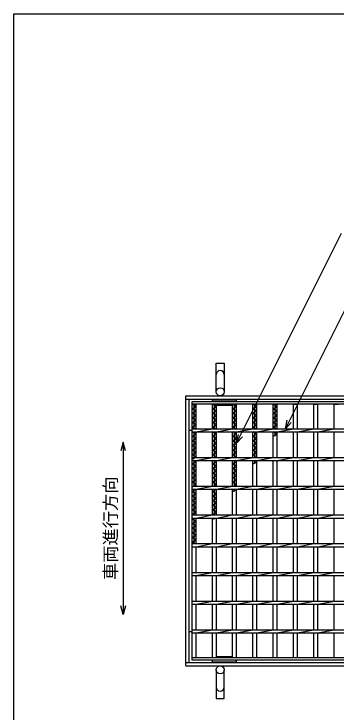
# Model space of a CAD drawing. Units: millimetres, scale not verified. Extents: x -1820 to 1731, y -1282 to 1054.
# Drawn here: x -1729 to -1168, y -161 to 1054 of the extents above; entities that cross this region are included whole.
import ezdxf
from ezdxf.enums import TextEntityAlignment as Align

# ---------------------------------------------------------------- set-up
doc = ezdxf.new("R2010")
doc.units = ezdxf.units.MM
doc.header["$LTSCALE"] = 10
for name, color, linetype, lineweight in [('0_2', 150, 'Continuous', 25), ('16', 3, 'Continuous', 25), ('19', 6, 'Continuous', 25), ('22', 4, 'Continuous', 25)]:
    doc.layers.add(name, color=color, linetype=linetype, lineweight=lineweight)
doc.styles.add('ベクトル', font='')
doc.styles.get('ベクトル').set_extended_font_data('ベクトル')

msp = doc.modelspace()

# ---------------------------------------------------------------- linework, layer by layer
at = {"layer": '0_2'}
for p, q in [((-1729, -1146.5), (-1729, 1053.5)), ((-1729, 1053.5), (1731, 1053.5))]:
    msp.add_line(p, q, dxfattribs=at)
at = {"layer": '16'}
for p, q in [((-1419, 379), (-424, 379)), ((-1419, 374.5), (-1419, 379)), ((-1383.7, 379), (-1383.7, 382)), ((-1383.7, 382), (-1341.4, 382)), ((-1341.4, 379), (-1341.4, 382)), ((-424, 374.5), (-1419, 374.5)), ((-1419, -66.5), (-1419, 374.5)), ((-1419, 374.5), (-1412, 374.5)), ((-1412, 370.5), (-1419, 374.5)), ((-1419, 366.5), (-1412, 370.5)), ((-1412, 362.5), (-1419, 366.5)), ((-1415.5, 331.75), (-1415.5, 374.5)), ((-1412, 331.75), (-1412, 374.5)), ((-1383.7, 331.75), (-1383.7, 374.5)), ((-1383.7, 374.5), (-1376.7, 374.5)), ((-1376.7, 370.5), (-1383.7, 374.5)), ((-1383.7, 366.5), (-1376.7, 370.5)), ((-1376.7, 362.5), (-1383.7, 366.5)), ((-1380.2, 331.75), (-1380.2, 374.5)), ((-1376.7, 331.75), (-1376.7, 374.5)), ((-1375.7, 372.5), (-1375.7, 374.5)), ((-1375.7, 372.5), (-1349.4, 372.5)), ((-1349.4, 372.5), (-1349.4, 374.5)), ((-1348.4, 331.75), (-1348.4, 374.5)), ((-1348.4, 374.5), (-1341.4, 374.5)), ((-1341.4, 370.5), (-1348.4, 374.5)), ((-1348.4, 366.5), (-1341.4, 370.5)), ((-1341.4, 362.5), (-1348.4, 366.5)), ((-1344.9, 331.75), (-1344.9, 374.5)), ((-1341.4, 331.75), (-1341.4, 374.5)), ((-1313.1, 331.75), (-1313.1, 374.5)), ((-1313.1, 374.5), (-1306.1, 374.5)), ((-1306.1, 370.5), (-1313.1, 374.5)), ((-1313.1, 366.5), (-1306.1, 370.5)), ((-1306.1, 362.5), (-1313.1, 366.5)), ((-1309.6, 331.75), (-1309.6, 374.5)), ((-1306.1, 331.75), (-1306.1, 374.5)), ((-1277.8, 331.75), (-1277.8, 374.5)), ((-1277.8, 374.5), (-1270.8, 374.5)), ((-1270.8, 370.5), (-1277.8, 374.5)), ((-1277.8, 366.5), (-1270.8, 370.5)), ((-1270.8, 362.5), (-1277.8, 366.5)), ((-1274.3, 331.75), (-1274.3, 374.5)), ((-1270.8, 331.75), (-1270.8, 374.5)), ((-1242.5, 331.75), (-1242.5, 374.5)), ((-1242.5, 374.5), (-1235.5, 374.5)), ((-1235.5, 331.75), (-1235.5, 374.5)), ((-1207.2, 331.75), (-1207.2, 374.5)), ((-1207.2, 374.5), (-1200.2, 374.5)), ((-1200.2, 331.75), (-1200.2, 374.5)), ((-1171.9, 331.75), (-1171.9, 374.5)), ((-1171.9, 374.5), (-1164.9, 374.5)), ((-1419, 358.5), (-1412, 362.5)), ((-1412, 354.5), (-1419, 358.5)), ((-1419, 350.5), (-1412, 354.5)), ((-1383.7, 358.5), (-1376.7, 362.5)), ((-1376.7, 354.5), (-1383.7, 358.5)), ((-1383.7, 350.5), (-1376.7, 354.5)), ((-1348.4, 358.5), (-1341.4, 362.5)), ((-1341.4, 354.5), (-1348.4, 358.5)), ((-1348.4, 350.5), (-1341.4, 354.5)), ((-1313.1, 358.5), (-1306.1, 362.5)), ((-1306.1, 354.5), (-1313.1, 358.5)), ((-1313.1, 350.5), (-1306.1, 354.5)), ((-1277.8, 358.5), (-1270.8, 362.5)), ((-1270.8, 354.5), (-1277.8, 358.5)), ((-1277.8, 350.5), (-1270.8, 354.5)), ((-1412, 346.5), (-1419, 350.5)), ((-1419, 342.5), (-1412, 346.5)), ((-1412, 338.5), (-1419, 342.5)), ((-1376.7, 346.5), (-1383.7, 350.5)), ((-1383.7, 342.5), (-1376.7, 346.5)), ((-1376.7, 338.5), (-1383.7, 342.5)), ((-1341.4, 346.5), (-1348.4, 350.5)), ((-1348.4, 342.5), (-1341.4, 346.5)), ((-1341.4, 338.5), (-1348.4, 342.5)), ((-1306.1, 346.5), (-1313.1, 350.5)), ((-1313.1, 342.5), (-1306.1, 346.5)), ((-1306.1, 338.5), (-1313.1, 342.5)), ((-1270.8, 346.5), (-1277.8, 350.5)), ((-1277.8, 342.5), (-1270.8, 346.5)), ((-1270.8, 338.5), (-1277.8, 342.5)), ((-1419, 334.5), (-1412, 338.5)), ((-1414.19, 331.75), (-1419, 334.5)), ((-1419, 331.75), (-424, 331.75)), ((-1419, 326.25), (-1419, 331.75)), ((-1412, 326.25), (-1383.7, 331.75)), ((-1383.7, 334.5), (-1376.7, 338.5)), ((-1378.89, 331.75), (-1383.7, 334.5)), ((-1376.7, 326.25), (-1348.4, 331.75)), ((-1348.4, 334.5), (-1341.4, 338.5)), ((-1343.59, 331.75), (-1348.4, 334.5)), ((-1341.4, 326.25), (-1313.1, 331.75)), ((-1313.1, 334.5), (-1306.1, 338.5)), ((-1308.29, 331.75), (-1313.1, 334.5)), ((-1306.1, 326.25), (-1277.8, 331.75)), ((-1277.8, 334.5), (-1270.8, 338.5)), ((-1272.99, 331.75), (-1277.8, 334.5)), ((-1270.8, 326.25), (-1242.5, 331.75)), ((-1235.5, 326.25), (-1207.2, 331.75)), ((-1200.2, 326.25), (-1171.9, 331.75)), ((-1419, 326.25), (-424, 326.25)), ((-1419, 318.5), (-1412, 322.5)), ((-1412, 314.5), (-1419, 318.5)), ((-1412, 322.5), (-1418.56, 326.25)), ((-1415.5, 281.75), (-1415.5, 326.25)), ((-1412, 281.75), (-1412, 326.25)), ((-1383.7, 281.75), (-1383.7, 326.25)), ((-1383.7, 318.5), (-1376.7, 322.5)), ((-1376.7, 314.5), (-1383.7, 318.5)), ((-1376.7, 322.5), (-1383.26, 326.25)), ((-1380.2, 281.75), (-1380.2, 326.25)), ((-1376.7, 281.75), (-1376.7, 326.25)), ((-1348.4, 281.75), (-1348.4, 326.25)), ((-1348.4, 318.5), (-1341.4, 322.5)), ((-1341.4, 314.5), (-1348.4, 318.5)), ((-1341.4, 322.5), (-1347.96, 326.25)), ((-1344.9, 281.75), (-1344.9, 326.25)), ((-1341.4, 281.75), (-1341.4, 326.25)), ((-1313.1, 281.75), (-1313.1, 326.25)), ((-1313.1, 318.5), (-1306.1, 322.5)), ((-1306.1, 314.5), (-1313.1, 318.5)), ((-1306.1, 322.5), (-1312.66, 326.25)), ((-1309.6, 281.75), (-1309.6, 326.25)), ((-1306.1, 281.75), (-1306.1, 326.25)), ((-1277.8, 281.75), (-1277.8, 326.25)), ((-1277.8, 318.5), (-1270.8, 322.5)), ((-1270.8, 322.5), (-1277.36, 326.25)), ((-1274.3, 318.5), (-1274.3, 326.25)), ((-1270.8, 281.75), (-1270.8, 326.25)), ((-1242.5, 281.75), (-1242.5, 326.25)), ((-1235.5, 281.75), (-1235.5, 326.25)), ((-1207.2, 281.75), (-1207.2, 326.25)), ((-1200.2, 281.75), (-1200.2, 326.25)), ((-1171.9, 281.75), (-1171.9, 326.25)), ((-1419, 310.5), (-1412, 314.5)), ((-1412, 306.5), (-1419, 310.5)), ((-1419, 302.5), (-1412, 306.5)), ((-1383.7, 310.5), (-1376.7, 314.5)), ((-1376.7, 306.5), (-1383.7, 310.5)), ((-1383.7, 302.5), (-1376.7, 306.5)), ((-1348.4, 310.5), (-1341.4, 314.5)), ((-1341.4, 306.5), (-1348.4, 310.5)), ((-1348.4, 302.5), (-1341.4, 306.5)), ((-1313.1, 310.5), (-1306.1, 314.5)), ((-1306.1, 306.5), (-1313.1, 310.5)), ((-1313.1, 302.5), (-1306.1, 306.5)), ((-1412, 298.5), (-1419, 302.5)), ((-1419, 294.5), (-1412, 298.5)), ((-1412, 290.5), (-1419, 294.5)), ((-1376.7, 298.5), (-1383.7, 302.5)), ((-1383.7, 294.5), (-1376.7, 298.5)), ((-1376.7, 290.5), (-1383.7, 294.5)), ((-1341.4, 298.5), (-1348.4, 302.5)), ((-1348.4, 294.5), (-1341.4, 298.5)), ((-1341.4, 290.5), (-1348.4, 294.5)), ((-1306.1, 298.5), (-1313.1, 302.5)), ((-1313.1, 294.5), (-1306.1, 298.5)), ((-1306.1, 290.5), (-1313.1, 294.5)), ((-1419, 286.5), (-1412, 290.5)), ((-1412, 282.5), (-1419, 286.5)), ((-1419, 278.5), (-1412, 282.5)), ((-1419, 281.75), (-424, 281.75)), ((-1419, 276.25), (-1419, 281.75)), ((-1412, 276.25), (-1383.7, 281.75)), ((-1383.7, 286.5), (-1376.7, 290.5)), ((-1376.7, 282.5), (-1383.7, 286.5)), ((-1378.01, 281.75), (-1376.7, 282.5)), ((-1376.7, 276.25), (-1348.4, 281.75)), ((-1348.4, 286.5), (-1341.4, 290.5)), ((-1341.4, 282.5), (-1348.4, 286.5)), ((-1342.71, 281.75), (-1341.4, 282.5)), ((-1341.4, 276.25), (-1313.1, 281.75)), ((-1313.1, 286.5), (-1306.1, 290.5)), ((-1306.1, 282.5), (-1313.1, 286.5)), ((-1307.41, 281.75), (-1306.1, 282.5)), ((-1306.1, 276.25), (-1277.8, 281.75)), ((-1270.8, 276.25), (-1242.5, 281.75)), ((-1235.5, 276.25), (-1207.2, 281.75)), ((-1200.2, 276.25), (-1171.9, 281.75)), ((-1419, 276.25), (-424, 276.25)), ((-1419, 270.5), (-1412, 274.5)), ((-1412, 266.5), (-1419, 270.5)), ((-1415.5, 231.75), (-1415.5, 276.25)), ((-1412, 274.5), (-1415.06, 276.25)), ((-1412, 231.75), (-1412, 276.25)), ((-1383.7, 231.75), (-1383.7, 276.25)), ((-1383.7, 270.5), (-1376.7, 274.5)), ((-1376.7, 266.5), (-1383.7, 270.5)), ((-1380.2, 231.75), (-1380.2, 276.25)), ((-1376.7, 274.5), (-1379.76, 276.25)), ((-1376.7, 231.75), (-1376.7, 276.25)), ((-1348.4, 231.75), (-1348.4, 276.25)), ((-1348.4, 270.5), (-1341.4, 274.5)), ((-1341.4, 266.5), (-1348.4, 270.5)), ((-1344.9, 231.75), (-1344.9, 276.25)), ((-1341.4, 274.5), (-1344.46, 276.25)), ((-1341.4, 231.75), (-1341.4, 276.25)), ((-1313.1, 231.75), (-1313.1, 276.25)), ((-1313.1, 270.5), (-1306.1, 274.5)), ((-1309.6, 270.5), (-1309.6, 276.25)), ((-1306.1, 274.5), (-1309.16, 276.25)), ((-1306.1, 231.75), (-1306.1, 276.25)), ((-1277.8, 231.75), (-1277.8, 276.25)), ((-1270.8, 231.75), (-1270.8, 276.25)), ((-1242.5, 231.75), (-1242.5, 276.25)), ((-1235.5, 231.75), (-1235.5, 276.25)), ((-1207.2, 231.75), (-1207.2, 276.25)), ((-1200.2, 231.75), (-1200.2, 276.25)), ((-1171.9, 231.75), (-1171.9, 276.25)), ((-1419, 262.5), (-1412, 266.5)), ((-1412, 258.5), (-1419, 262.5)), ((-1419, 254.5), (-1412, 258.5)), ((-1383.7, 262.5), (-1376.7, 266.5)), ((-1376.7, 258.5), (-1383.7, 262.5)), ((-1383.7, 254.5), (-1376.7, 258.5)), ((-1348.4, 262.5), (-1341.4, 266.5)), ((-1341.4, 258.5), (-1348.4, 262.5)), ((-1348.4, 254.5), (-1341.4, 258.5)), ((-1412, 250.5), (-1419, 254.5)), ((-1419, 246.5), (-1412, 250.5)), ((-1412, 242.5), (-1419, 246.5)), ((-1376.7, 250.5), (-1383.7, 254.5)), ((-1383.7, 246.5), (-1376.7, 250.5)), ((-1376.7, 242.5), (-1383.7, 246.5)), ((-1341.4, 250.5), (-1348.4, 254.5)), ((-1348.4, 246.5), (-1341.4, 250.5)), ((-1341.4, 242.5), (-1348.4, 246.5)), ((-1419, 238.5), (-1412, 242.5)), ((-1412, 234.5), (-1419, 238.5)), ((-1419, 230.5), (-1412, 234.5)), ((-1419, 231.75), (-424, 231.75)), ((-1419, 226.25), (-1419, 231.75)), ((-1412, 226.25), (-1383.7, 231.75)), ((-1383.7, 238.5), (-1376.7, 242.5)), ((-1376.7, 234.5), (-1383.7, 238.5)), ((-1381.51, 231.75), (-1376.7, 234.5)), ((-1376.7, 226.25), (-1348.4, 231.75)), ((-1348.4, 238.5), (-1341.4, 242.5)), ((-1341.4, 234.5), (-1348.4, 238.5)), ((-1346.21, 231.75), (-1341.4, 234.5)), ((-1341.4, 226.25), (-1313.1, 231.75)), ((-1306.1, 226.25), (-1277.8, 231.75)), ((-1270.8, 226.25), (-1242.5, 231.75)), ((-1235.5, 226.25), (-1207.2, 231.75)), ((-1200.2, 226.25), (-1171.9, 231.75)), ((-1419, 226.25), (-424, 226.25)), ((-1419, 222.5), (-1412.44, 226.25)), ((-1412, 218.5), (-1419, 222.5)), ((-1415.5, 181.75), (-1415.5, 226.25)), ((-1412, 181.75), (-1412, 226.25)), ((-1383.7, 181.75), (-1383.7, 226.25)), ((-1383.7, 222.5), (-1377.14, 226.25)), ((-1376.7, 218.5), (-1383.7, 222.5)), ((-1380.2, 181.75), (-1380.2, 226.25)), ((-1376.7, 181.75), (-1376.7, 226.25)), ((-1348.4, 181.75), (-1348.4, 226.25)), ((-1348.4, 222.5), (-1341.84, 226.25)), ((-1344.9, 222.5), (-1344.9, 226.25)), ((-1341.4, 181.75), (-1341.4, 226.25)), ((-1313.1, 181.75), (-1313.1, 226.25)), ((-1306.1, 181.75), (-1306.1, 226.25)), ((-1277.8, 181.75), (-1277.8, 226.25)), ((-1270.8, 181.75), (-1270.8, 226.25)), ((-1242.5, 181.75), (-1242.5, 226.25)), ((-1235.5, 181.75), (-1235.5, 226.25)), ((-1207.2, 181.75), (-1207.2, 226.25)), ((-1200.2, 181.75), (-1200.2, 226.25)), ((-1171.9, 181.75), (-1171.9, 226.25)), ((-1419, 214.5), (-1412, 218.5)), ((-1412, 210.5), (-1419, 214.5)), ((-1419, 206.5), (-1412, 210.5)), ((-1383.7, 214.5), (-1376.7, 218.5)), ((-1376.7, 210.5), (-1383.7, 214.5)), ((-1383.7, 206.5), (-1376.7, 210.5)), ((-1412, 202.5), (-1419, 206.5)), ((-1419, 198.5), (-1412, 202.5)), ((-1412, 194.5), (-1419, 198.5)), ((-1419, 190.5), (-1412, 194.5)), ((-1376.7, 202.5), (-1383.7, 206.5)), ((-1383.7, 198.5), (-1376.7, 202.5)), ((-1376.7, 194.5), (-1383.7, 198.5)), ((-1383.7, 190.5), (-1376.7, 194.5)), ((-1412, 186.5), (-1419, 190.5)), ((-1419, 182.5), (-1412, 186.5)), ((-1417.69, 181.75), (-1419, 182.5)), ((-1376.7, 186.5), (-1383.7, 190.5)), ((-1383.7, 182.5), (-1376.7, 186.5)), ((-1382.39, 181.75), (-1383.7, 182.5)), ((-1419, 181.75), (-424, 181.75)), ((-1419, 176.25), (-1419, 181.75)), ((-1419, 176.25), (-424, 176.25)), ((-1419, 174.5), (-1415.94, 176.25)), ((-1412, 170.5), (-1419, 174.5)), ((-1419, 166.5), (-1412, 170.5)), ((-1415.5, 131.75), (-1415.5, 176.25)), ((-1412, 176.25), (-1383.7, 181.75)), ((-1412, 131.75), (-1412, 176.25)), ((-1383.7, 131.75), (-1383.7, 176.25)), ((-1383.7, 174.5), (-1380.64, 176.25)), ((-1380.2, 174.5), (-1380.2, 176.25)), ((-1376.7, 176.25), (-1348.4, 181.75)), ((-1376.7, 131.75), (-1376.7, 176.25)), ((-1348.4, 131.75), (-1348.4, 176.25)), ((-1341.4, 176.25), (-1313.1, 181.75)), ((-1341.4, 131.75), (-1341.4, 176.25)), ((-1313.1, 131.75), (-1313.1, 176.25)), ((-1306.1, 176.25), (-1277.8, 181.75)), ((-1306.1, 131.75), (-1306.1, 176.25)), ((-1277.8, 131.75), (-1277.8, 176.25)), ((-1270.8, 176.25), (-1242.5, 181.75)), ((-1270.8, 131.75), (-1270.8, 176.25)), ((-1242.5, 131.75), (-1242.5, 176.25)), ((-1235.5, 176.25), (-1207.2, 181.75)), ((-1235.5, 131.75), (-1235.5, 176.25)), ((-1207.2, 131.75), (-1207.2, 176.25)), ((-1200.2, 176.25), (-1171.9, 181.75)), ((-1200.2, 131.75), (-1200.2, 176.25)), ((-1171.9, 131.75), (-1171.9, 176.25)), ((-1412, 162.5), (-1419, 166.5)), ((-1419, 158.5), (-1412, 162.5)), ((-1412, 154.5), (-1419, 158.5)), ((-1419, 150.5), (-1412, 154.5)), ((-1412, 146.5), (-1419, 150.5)), ((-1419, 142.5), (-1412, 146.5)), ((-1412, 138.5), (-1419, 142.5)), ((-1419, 134.5), (-1412, 138.5)), ((-1414.19, 131.75), (-1419, 134.5)), ((-1419, 131.75), (-424, 131.75)), ((-1419, 126.25), (-1419, 131.75)), ((-1419, 126.25), (-424, 126.25)), ((-1412, 126.25), (-1383.7, 131.75)), ((-1412, 81.75), (-1412, 126.25)), ((-1383.7, 81.75), (-1383.7, 126.25)), ((-1376.7, 126.25), (-1348.4, 131.75)), ((-1376.7, 81.75), (-1376.7, 126.25)), ((-1348.4, 81.75), (-1348.4, 126.25)), ((-1341.4, 126.25), (-1313.1, 131.75)), ((-1341.4, 81.75), (-1341.4, 126.25)), ((-1313.1, 81.75), (-1313.1, 126.25)), ((-1306.1, 126.25), (-1277.8, 131.75)), ((-1306.1, 81.75), (-1306.1, 126.25)), ((-1277.8, 81.75), (-1277.8, 126.25)), ((-1270.8, 126.25), (-1242.5, 131.75)), ((-1270.8, 81.75), (-1270.8, 126.25)), ((-1242.5, 81.75), (-1242.5, 126.25)), ((-1235.5, 126.25), (-1207.2, 131.75)), ((-1235.5, 81.75), (-1235.5, 126.25)), ((-1207.2, 81.75), (-1207.2, 126.25)), ((-1200.2, 126.25), (-1171.9, 131.75)), ((-1200.2, 81.75), (-1200.2, 126.25)), ((-1171.9, 81.75), (-1171.9, 126.25)), ((-1419, 81.75), (-424, 81.75)), ((-1419, 76.25), (-1419, 81.75)), ((-1419, 76.25), (-424, 76.25)), ((-1412, 76.25), (-1383.7, 81.75)), ((-1412, 31.75), (-1412, 76.25)), ((-1383.7, 31.75), (-1383.7, 76.25)), ((-1376.7, 76.25), (-1348.4, 81.75)), ((-1376.7, 31.75), (-1376.7, 76.25)), ((-1348.4, 31.75), (-1348.4, 76.25)), ((-1341.4, 76.25), (-1313.1, 81.75)), ((-1341.4, 31.75), (-1341.4, 76.25)), ((-1313.1, 31.75), (-1313.1, 76.25)), ((-1306.1, 76.25), (-1277.8, 81.75)), ((-1306.1, 31.75), (-1306.1, 76.25)), ((-1277.8, 31.75), (-1277.8, 76.25)), ((-1270.8, 76.25), (-1242.5, 81.75)), ((-1270.8, 31.75), (-1270.8, 76.25)), ((-1242.5, 31.75), (-1242.5, 76.25)), ((-1235.5, 76.25), (-1207.2, 81.75)), ((-1235.5, 31.75), (-1235.5, 76.25)), ((-1207.2, 31.75), (-1207.2, 76.25)), ((-1200.2, 76.25), (-1171.9, 81.75)), ((-1200.2, 31.75), (-1200.2, 76.25)), ((-1171.9, 31.75), (-1171.9, 76.25)), ((-1419, 31.75), (-424, 31.75)), ((-1419, 26.25), (-1419, 31.75)), ((-1419, 26.25), (-424, 26.25)), ((-1412, 26.25), (-1383.7, 31.75)), ((-1412, -18.25), (-1412, 26.25)), ((-1383.7, -18.25), (-1383.7, 26.25)), ((-1376.7, 26.25), (-1348.4, 31.75)), ((-1376.7, -18.25), (-1376.7, 26.25)), ((-1348.4, -18.25), (-1348.4, 26.25)), ((-1341.4, 26.25), (-1313.1, 31.75)), ((-1341.4, -18.25), (-1341.4, 26.25)), ((-1313.1, -18.25), (-1313.1, 26.25)), ((-1306.1, 26.25), (-1277.8, 31.75)), ((-1306.1, -18.25), (-1306.1, 26.25)), ((-1277.8, -18.25), (-1277.8, 26.25)), ((-1270.8, 26.25), (-1242.5, 31.75)), ((-1270.8, -18.25), (-1270.8, 26.25)), ((-1242.5, -18.25), (-1242.5, 26.25)), ((-1235.5, 26.25), (-1207.2, 31.75)), ((-1235.5, -18.25), (-1235.5, 26.25)), ((-1207.2, -18.25), (-1207.2, 26.25)), ((-1200.2, 26.25), (-1171.9, 31.75)), ((-1200.2, -18.25), (-1200.2, 26.25)), ((-1171.9, -18.25), (-1171.9, 26.25)), ((-1419, -18.25), (-424, -18.25)), ((-1419, -23.75), (-1419, -18.25)), ((-1419, -23.75), (-424, -23.75)), ((-1412, -23.75), (-1383.7, -18.25)), ((-1412, -66.5), (-1412, -23.75)), ((-1383.7, -66.5), (-1383.7, -23.75)), ((-1376.7, -23.75), (-1348.4, -18.25)), ((-1376.7, -66.5), (-1376.7, -23.75)), ((-1348.4, -66.5), (-1348.4, -23.75)), ((-1341.4, -23.75), (-1313.1, -18.25)), ((-1341.4, -66.5), (-1341.4, -23.75)), ((-1313.1, -66.5), (-1313.1, -23.75)), ((-1306.1, -23.75), (-1277.8, -18.25)), ((-1306.1, -66.5), (-1306.1, -23.75)), ((-1277.8, -66.5), (-1277.8, -23.75)), ((-1270.8, -23.75), (-1242.5, -18.25)), ((-1270.8, -66.5), (-1270.8, -23.75)), ((-1242.5, -66.5), (-1242.5, -23.75)), ((-1235.5, -23.75), (-1207.2, -18.25)), ((-1235.5, -66.5), (-1235.5, -23.75)), ((-1207.2, -66.5), (-1207.2, -23.75)), ((-1200.2, -23.75), (-1171.9, -18.25)), ((-1200.2, -66.5), (-1200.2, -23.75)), ((-1171.9, -66.5), (-1171.9, -23.75)), ((-1419, -66.5), (-424, -66.5)), ((-1419, -71), (-1419, -66.5)), ((-1419, -66.5), (-1412, -66.5)), ((-424, -71), (-1419, -71)), ((-1383.7, -66.5), (-1376.7, -66.5)), ((-1383.7, -74), (-1383.7, -71)), ((-1375.7, -66.5), (-1375.7, -64.5)), ((-1375.7, -64.5), (-1349.4, -64.5)), ((-1349.4, -66.5), (-1349.4, -64.5)), ((-1348.4, -66.5), (-1341.4, -66.5)), ((-1341.4, -74), (-1341.4, -71)), ((-1313.1, -66.5), (-1306.1, -66.5)), ((-1277.8, -66.5), (-1270.8, -66.5)), ((-1242.5, -66.5), (-1235.5, -66.5)), ((-1207.2, -66.5), (-1200.2, -66.5)), ((-1171.9, -66.5), (-1164.9, -66.5)), ((-1383.7, -74), (-1341.4, -74))]:
    msp.add_line(p, q, dxfattribs=at)
at = {"layer": '19'}
for p, q in [((-1377, 396), (-1377, 446)), ((-1377, 446), (-1363, 446)), ((-1363, 446), (-1363, 396)), ((-1430, 389), (-413, 389)), ((-1430, -81), (-1430, 389)), ((-1430, 383), (-413, 383)), ((-1424, -75), (-1424, 383)), ((-1424, 329), (-1419, 329)), ((-1424, -21), (-1419, -21)), ((-1430, -75), (-413, -75)), ((-1430, -81), (-413, -81)), ((-1377, -88), (-1377, -138)), ((-1363, -138), (-1363, -88)), ((-1377, -138), (-1363, -138))]:
    msp.add_line(p, q, dxfattribs=at)
for centre in [(-1370, 396), (-1370, -88)]:
    msp.add_circle(centre, 7, dxfattribs=at)
for centre, start, end in [((-1370, 426), 0, 180), ((-1370, -118), 180, 0)]:
    msp.add_arc(centre, 7, start, end, dxfattribs=at)
at = {"layer": '22'}
for p, q in [((-1341.4, 306.75), (-1158.9, 671.75)), ((-1256.65, 331.75), (-1110.28, 624.5)), ((-1256.65, 331.75), (-1253.65, 346.35)), ((-1256.65, 331.75), (-1246.65, 342.75)), ((-1341.4, 306.75), (-1338.4, 321.35)), ((-1341.4, 306.75), (-1331.4, 317.75)), ((-1539, 308.5), (-1543, 293.5)), ((-1535, 293.5), (-1539, 308.5)), ((-1539, 308.5), (-1539, 8.5)), ((-1539, 8.5), (-1543, 23.5)), ((-1535, 23.5), (-1539, 8.5))]:
    msp.add_line(p, q, dxfattribs=at)

# ---------------------------------------------------------------- texts
at = {"layer": '22', "color": 2, "style": 'ベクトル'}
msp.add_text('車両進行方向', height=21.99, rotation=90, dxfattribs=at).set_placement((-1561, 68.5), align=Align.MIDDLE_LEFT)

doc.saveas('drawing.dxf')
